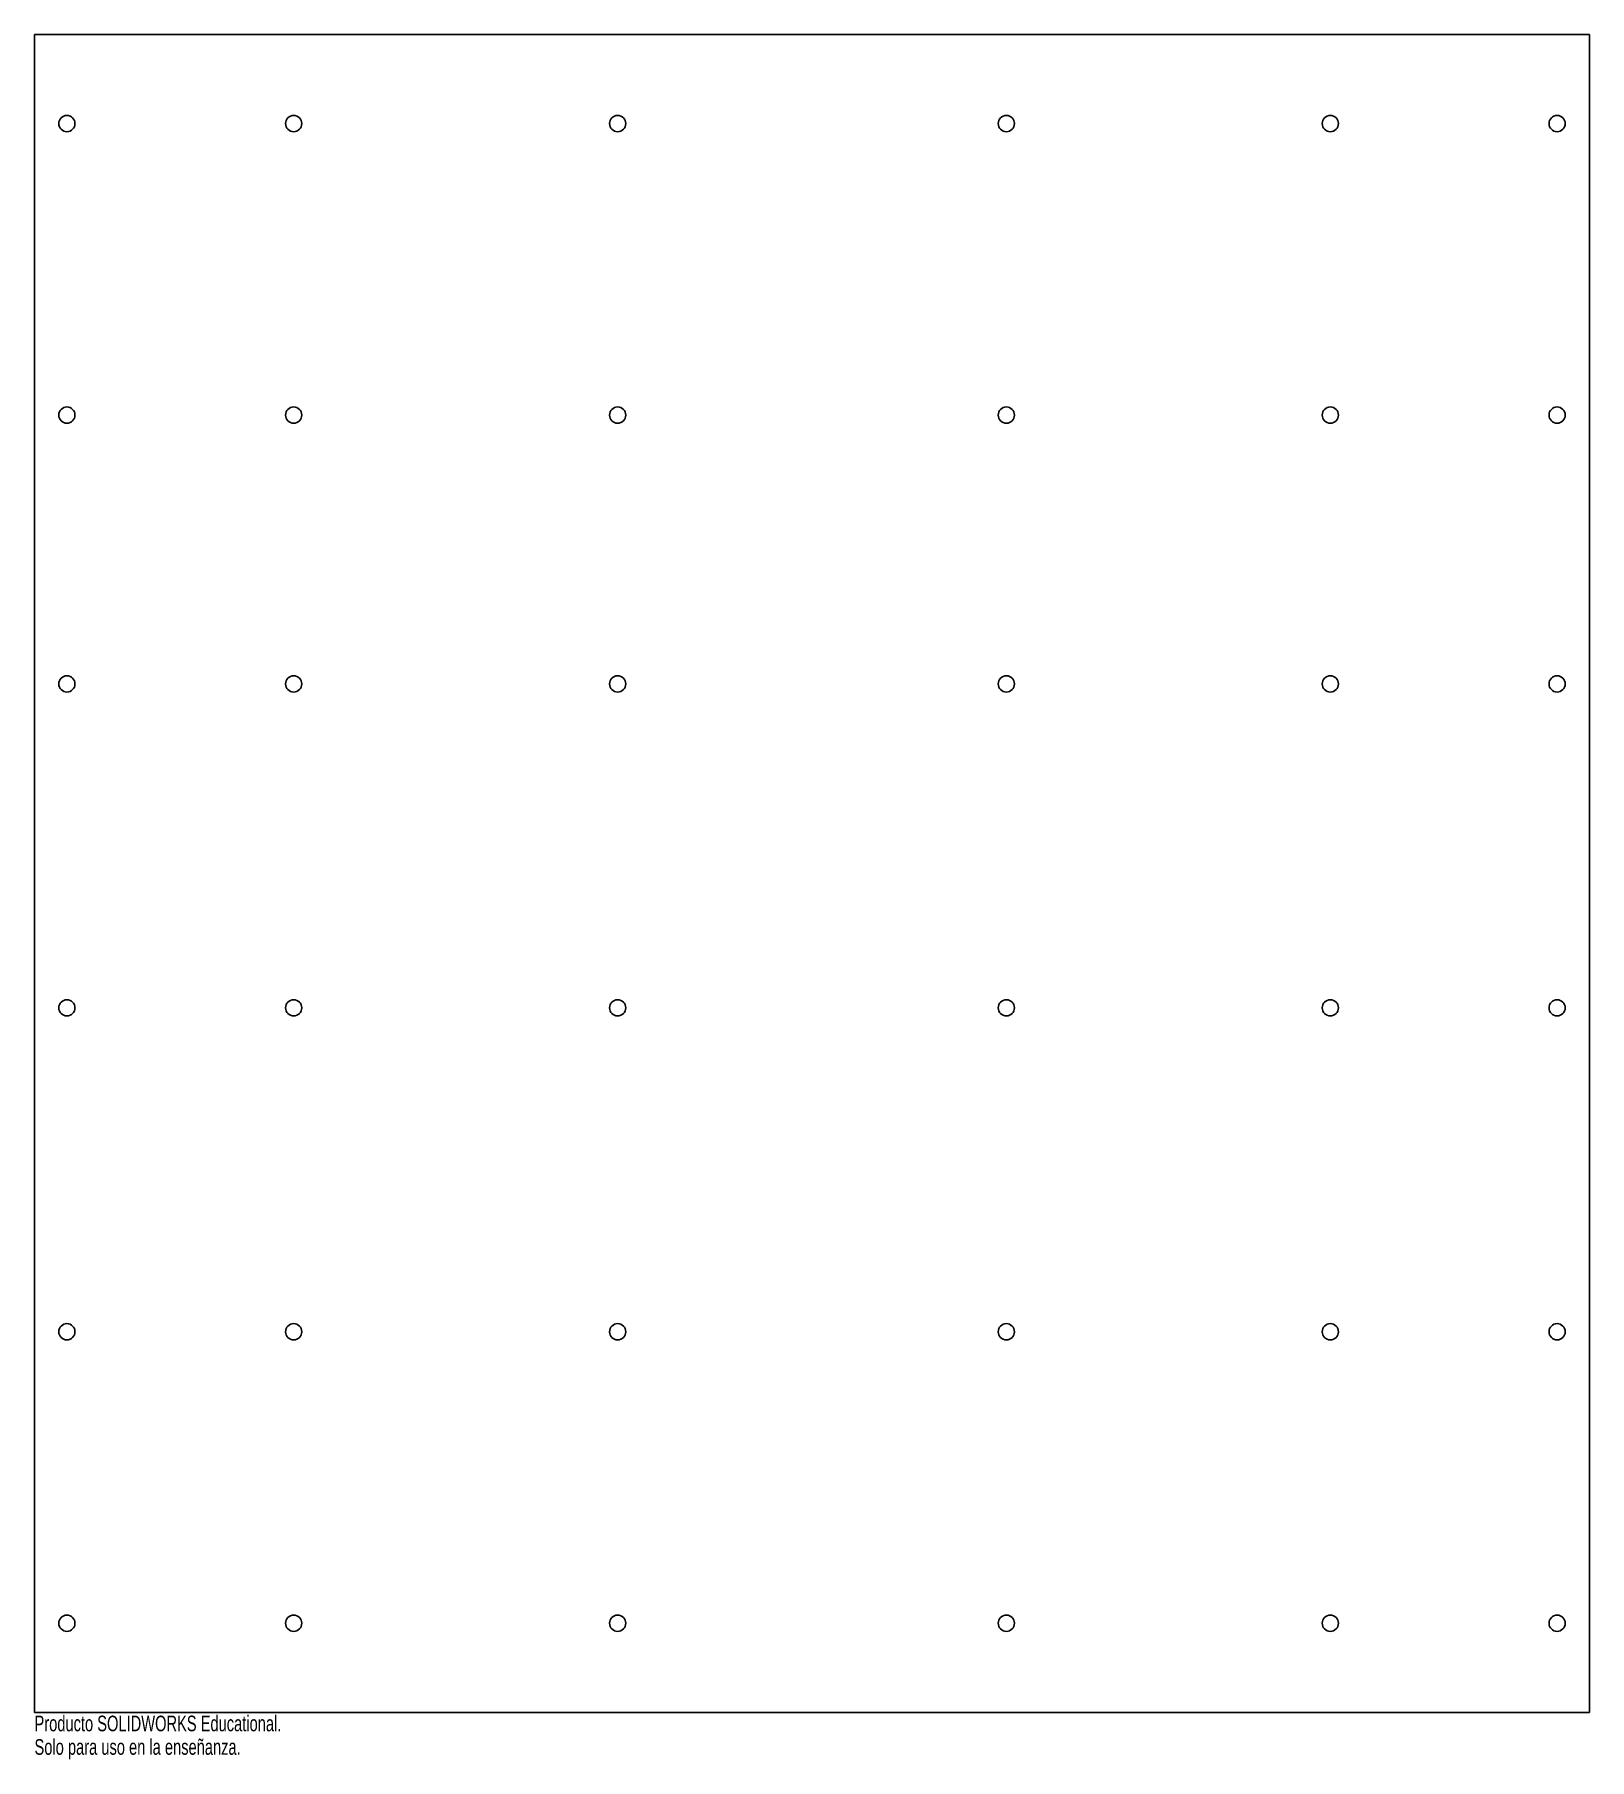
# Model space of a CAD drawing. Header units: millimetres. Extents: x -240 to 240, y -274 to 259.
import ezdxf

# ---------------------------------------------------------------- set-up
doc = ezdxf.new("R2010")
doc.units = ezdxf.units.MM
doc.styles.add('SLDTEXTSTYLE0', font='TXT', dxfattribs={"width": 0.7})

msp = doc.modelspace()

# ---------------------------------------------------------------- linework, layer by layer
at = {"color": 7, "linetype": 'Continuous', "lineweight": 25}
for p, q in [((240, 259), (-240, 259)), ((-240, 259), (-240, -259)), ((240, -259), (240, 259)), ((-240, -259), (240, -259))]:
    msp.add_line(p, q, dxfattribs=at)
for centre in [(-230, 231.5), (-160, 231.5), (-60, 231.5), (60, 231.5), (160, 231.5), (230, 231.5), (-230, 141.5), (-160, 141.5), (-60, 141.5), (60, 141.5), (160, 141.5), (230, 141.5), (-230, 58.5), (-160, 58.5), (-60, 58.5), (60, 58.5), (160, 58.5), (230, 58.5), (-230, -41.5), (-160, -41.5), (-60, -41.5), (60, -41.5), (160, -41.5), (230, -41.5), (-230, -141.5), (-160, -141.5), (-60, -141.5), (60, -141.5), (160, -141.5), (230, -141.5), (-230, -231.5), (-160, -231.5), (-60, -231.5), (60, -231.5), (160, -231.5), (230, -231.5)]:
    msp.add_circle(centre, 2.5, dxfattribs=at)

# ---------------------------------------------------------------- texts
at = {"color": 7, "linetype": 'Continuous', "char_height": 4.8336, "attachment_point": 1, "style": 'SLDTEXTSTYLE0'}
for s, insert in [('Producto SOLIDWORKS Educational.', (-240, -260.02)), ('Solo para uso en la enseñanza.', (-240, -267.27))]:
    msp.add_mtext(s, dxfattribs=dict(at, insert=insert))

doc.saveas('drawing.dxf')
